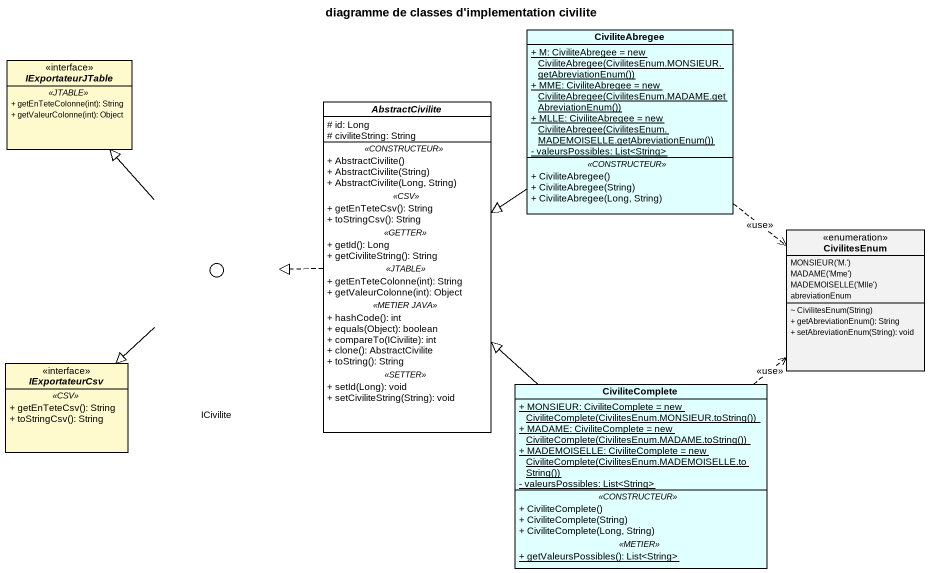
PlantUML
@startuml
title diagramme de classes d'implementation civilite
allowmixing
hide circle
hide empty members
skinparam classAttributeIconSize 0
interface IExportateurJTable #FFFACD {
  .. <<JTABLE>> ..
  + getEnTeteColonne(int): String
  + getValeurColonne(int): Object
}
class CiviliteAbregee #E0FFFF {
  {static} {field} + M: CiviliteAbregee = new CiviliteAbregee(CivilitesEnum.MONSIEUR.getAbreviationEnum())
  {static} {field} + MME: CiviliteAbregee = new CiviliteAbregee(CivilitesEnum.MADAME.getAbreviationEnum())
  {static} {field} + MLLE: CiviliteAbregee = new CiviliteAbregee(CivilitesEnum.MADEMOISELLE.getAbreviationEnum())
  {static} - valeursPossibles: List<String>
  .. <<CONSTRUCTEUR>> ..
  + CiviliteAbregee()
  + CiviliteAbregee(String)
  + CiviliteAbregee(Long, String)
}
abstract class AbstractCivilite #FFFFFF {
  # id: Long
  # civiliteString: String
  .. <<CONSTRUCTEUR>> ..
  + AbstractCivilite()
  + AbstractCivilite(String)
  + AbstractCivilite(Long, String)
  .. <<CSV>> ..
  + getEnTeteCsv(): String
  + toStringCsv(): String
  .. <<GETTER>> ..
  + getId(): Long
  + getCiviliteString(): String
  .. <<JTABLE>> ..
  + getEnTeteColonne(int): String
  + getValeurColonne(int): Object
  .. <<METIER JAVA>> ..
  + hashCode(): int
  + equals(Object): boolean
  + compareTo(ICivilite): int
  + clone(): AbstractCivilite
  + toString(): String
  .. <<SETTER>> ..
  + setId(Long): void
  + setCiviliteString(String): void
}
() ICivilite #FFFACD
enum CivilitesEnum {
  {field} MONSIEUR('M.')
  {field} MADAME('Mme')
  {field} MADEMOISELLE('Mlle')
  abreviationEnum
  ~ CivilitesEnum(String)
  + getAbreviationEnum(): String
  + setAbreviationEnum(String): void
}
interface IExportateurCsv #FFFACD {
  .. <<CSV>> ..
  + getEnTeteCsv(): String
  + toStringCsv(): String
}
class CiviliteComplete #E0FFFF {
  {static} {field} + MONSIEUR: CiviliteComplete = new CiviliteComplete(CivilitesEnum.MONSIEUR.toString())
  {static} {field} + MADAME: CiviliteComplete = new CiviliteComplete(CivilitesEnum.MADAME.toString())
  {static} {field} + MADEMOISELLE: CiviliteComplete = new CiviliteComplete(CivilitesEnum.MADEMOISELLE.toString())
  {static} - valeursPossibles: List<String>
  .. <<CONSTRUCTEUR>> ..
  + CiviliteComplete()
  + CiviliteComplete(String)
  + CiviliteComplete(Long, String)
  .. <<METIER>> ..
  {static} + getValeursPossibles(): List<String>
}
CiviliteAbregee --|> AbstractCivilite
CiviliteAbregee ..> CivilitesEnum : <<use>>
AbstractCivilite .left.|> ICivilite
ICivilite -up-|> IExportateurJTable
ICivilite --|> IExportateurCsv
CiviliteComplete -up-|> AbstractCivilite
CiviliteComplete .up.> CivilitesEnum : <<use>>
@enduml
